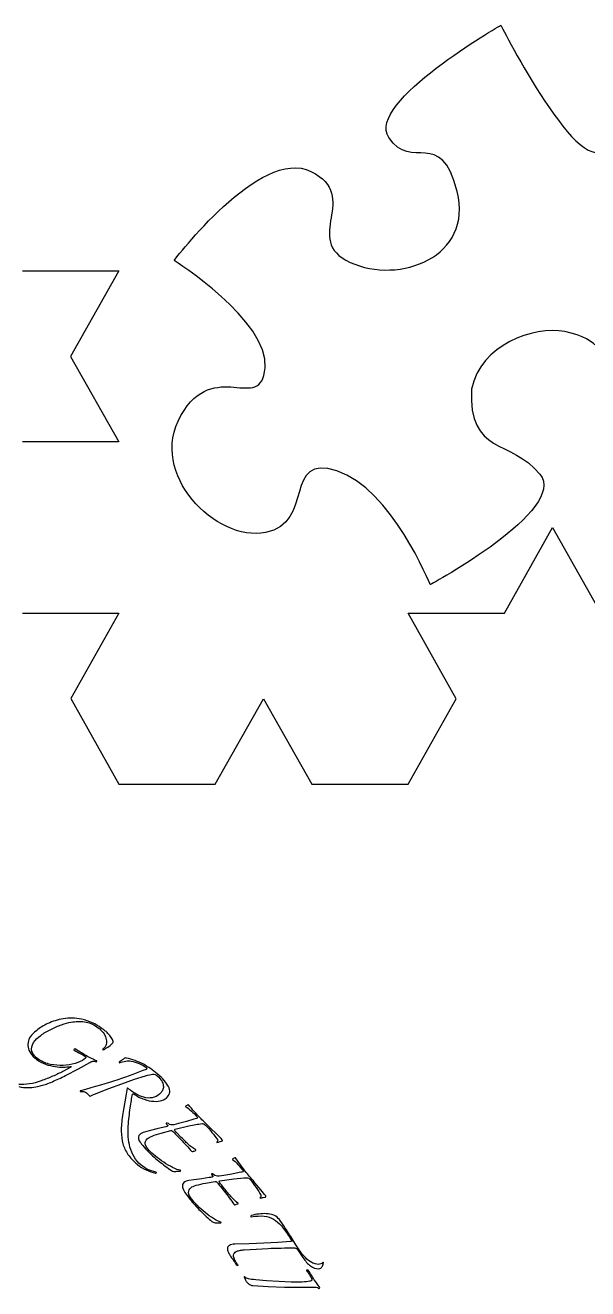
# Model space of a CAD drawing. Extents: x 0 to 244, y 143 to 297.
# Drawn here: x 151.42 to 163.03, y 270.22 to 296.33 of the extents above; entities that cross this region are included whole.
import ezdxf

# ---------------------------------------------------------------- set-up
doc = ezdxf.new("R2010")
doc.units = 0
doc.layers.add('Layer_1', color=7, linetype='CONTINUOUS')

msp = doc.modelspace()

# ---------------------------------------------------------------- linework, layer by layer
at = {"layer": 'Layer_1', "color": 7}
for points in [[(154.49152, 291.467123), (154.49152, 291.467123)], [(152.446215, 275.179968), (152.421781, 275.159034), (152.427196, 275.151911)], [(153.01677, 275.171414), (153.01435, 275.162821), (153.03386, 275.156367)], [(152.246442, 274.6266), (152.516861, 274.768833), (152.752335, 274.897256)], [(153.365608, 274.89297), (153.365549, 274.892754)], [(152.360914, 274.797798), (152.194661, 274.711086)], [(152.913707, 274.271404), (153.143801, 274.360821), (153.410301, 274.458152), (153.673299, 274.549201), (153.896865, 274.620084)], [(153.519839, 274.364754), (153.497695, 274.240871), (153.470127, 274.08452), (153.443635, 273.92726), (153.422878, 273.798478)], [(152.678555, 274.269377), (152.70433, 274.247409)], [(154.726511, 273.989782), (154.728381, 273.983786)], [(154.896428, 273.724658), (154.743761, 273.680055), (154.584133, 273.636604), (154.486788, 273.61177)], [(154.514689, 273.51731), (154.795605, 273.585087)], [(154.287048, 273.561221), (154.136506, 273.522563), (153.976967, 273.483108), (153.878644, 273.459286)], [(154.22655, 273.438719), (154.422307, 273.491372)], [(154.536123, 273.40108), (154.623958, 273.30935)], [(154.617277, 273.369378), (154.560672, 273.428491)], [(155.370766, 273.414942), (155.234935, 273.548626)], [(154.906158, 273.067706), (154.936301, 273.077038), (154.936562, 273.089003)], [(155.369269, 273.253297), (155.375035, 273.243187)], [(155.693188, 272.901893), (155.694447, 272.895695)], [(154.620031, 272.66877), (154.620067, 272.668703)], [(155.836172, 272.621278), (155.679856, 272.59192), (155.516726, 272.56439), (155.417408, 272.549261)], [(155.213726, 272.518571), (155.06011, 272.494919), (154.89746, 272.471358), (154.797272, 272.457336)], [(155.141409, 272.402766), (155.341396, 272.435885)], [(155.435876, 272.452572), (155.722097, 272.492359)], [(155.445767, 272.33481), (155.524147, 272.234885)], [(155.523399, 272.295258), (155.472886, 272.359653)], [(156.277726, 272.266419), (156.155715, 272.412831)], [(156.26032, 272.10571), (156.265066, 272.095083)], [(155.781183, 271.96661), (155.812099, 271.97293), (155.813533, 271.984811)], [(155.457235, 271.597649), (155.457213, 271.597747)], [(156.864149, 271.299797), (156.864125, 271.299718)], [(156.864125, 271.299718), (156.914653, 271.221479)], [(156.900976, 271.195843), (156.63259, 271.177047), (156.342742, 271.162865), (156.043139, 271.150778), (155.746326, 271.142179)], [(155.938016, 271.027451), (156.430808, 271.05512)], [(157.072277, 271.024303), (157.006436, 271.12624)], [(155.792122, 270.738356), (155.773749, 270.766811)], [(155.944041, 270.471649), (155.944027, 270.471618)], [(157.221894, 270.604651), (157.223535, 270.595916)], [(156.115871, 270.289303), (156.433127, 270.269731), (156.770269, 270.257943), (157.093172, 270.254404), (157.372909, 270.256005)], [(156.907508, 270.359734), (156.651912, 270.369883), (156.39797, 270.385784), (156.177339, 270.405603)]]:
    msp.add_lwpolyline(points, dxfattribs=at)
at = {"layer": 'Layer_1', "color": 3}
for points in [[(151.360518, 291.252394), (153.350872, 291.252559), (152.354755, 289.483841), (153.349799, 287.716806), (151.359965, 287.716641)], [(151.360246, 284.182013), (153.350336, 284.182013), (152.355291, 282.414417), (153.350336, 280.64654), (155.34045, 280.645797), (156.335487, 282.413392), (157.330549, 280.645797), (159.32011, 280.64432), (160.315155, 282.412753), (159.320358, 284.180349), (161.309928, 284.180184), (162.304948, 285.949184), (163.300018, 284.181308)]]:
    msp.add_lwpolyline(points, dxfattribs=at)
at = {"layer": 'Layer_1', "color": 7}
for points in [[(158.92062, 294.007996), (158.448816, 294.731362), (161.236704, 296.326606), (161.236704, 296.326606)], [(161.236704, 296.326606), (161.236704, 296.326606), (162.934492, 292.966895), (163.416905, 293.845845)], [(160.334012, 292.892639), (159.994556, 294.241373), (159.391414, 293.28463), (158.92062, 294.007996)], [(154.49152, 291.467123), (154.49152, 291.467123), (156.267605, 293.825639), (157.316284, 293.306857)], [(157.316284, 293.306857), (158.365467, 292.788074), (157.107154, 291.89498), (158.123503, 291.428227)], [(158.123503, 291.428227), (159.139347, 290.961474), (160.673469, 291.543905), (160.334012, 292.892639)], [(156.369644, 289.248026), (156.456529, 290.220933), (154.49152, 291.467123), (154.49152, 291.467123)], [(162.557655, 289.99968), (161.90703, 290.115358), (160.820971, 289.727408), (160.629521, 288.810572)], [(163.87305, 287.984157), (162.893576, 288.622153), (164.051871, 289.683966), (162.557655, 289.99968)], [(154.630939, 288.262996), (155.31743, 289.473321), (156.28579, 288.286233), (156.369644, 289.248026)], [(160.629521, 288.810572), (160.563853, 287.442138), (161.439772, 287.789676), (162.039378, 287.053177)], [(156.378737, 285.845378), (155.356326, 285.645341), (153.945964, 287.055703), (154.630939, 288.262996)], [(157.852241, 287.119856), (156.727286, 287.488106), (157.401148, 286.035817), (156.378737, 285.845378)], [(159.777344, 284.769422), (159.777344, 284.769422), (158.977196, 286.753121), (157.852241, 287.119856)], [(162.039378, 287.053177), (162.641004, 286.318193), (159.777344, 284.769422), (159.777344, 284.769422)], [(151.886836, 275.702611), (151.793596, 275.659007), (151.715981, 275.611631), (151.653991, 275.560465)], [(152.203466, 275.799856), (152.085619, 275.778628), (151.980077, 275.746216), (151.886836, 275.702611)], [(151.942617, 275.581259), (152.016757, 275.618494), (152.090983, 275.649986), (152.165292, 275.675735)], [(152.165292, 275.675735), (152.239602, 275.701492), (152.304973, 275.719092), (152.361409, 275.728552)], [(152.581076, 275.790934), (152.447179, 275.818105), (152.321311, 275.821084), (152.203466, 275.799856)], [(152.361409, 275.728552), (152.455486, 275.74658), (152.548132, 275.74909), (152.63935, 275.736091)], [(152.801602, 275.71635), (152.733763, 275.748734), (152.660255, 275.773596), (152.581076, 275.790934)], [(152.63935, 275.736091), (152.73056, 275.723068), (152.81587, 275.689629), (152.895285, 275.635789)], [(152.980431, 275.6155), (152.929047, 275.650353), (152.869439, 275.683975), (152.801602, 275.71635)], [(151.527733, 275.434679), (151.47175, 275.352161), (151.456845, 275.267352), (151.483016, 275.180253)], [(151.653991, 275.560465), (151.592, 275.509307), (151.549914, 275.467376), (151.527733, 275.434679)], [(151.590144, 275.310532), (151.625, 275.36191), (151.673925, 275.410572), (151.736916, 275.456501)], [(151.736916, 275.456501), (151.799908, 275.502439), (151.868475, 275.544025), (151.942617, 275.581259)], [(152.895285, 275.635789), (152.937321, 275.607269), (152.973591, 275.575272), (153.004094, 275.539797)], [(153.063673, 275.552202), (153.034644, 275.576441), (153.006896, 275.597538), (152.980431, 275.6155)], [(153.004094, 275.539797), (153.034595, 275.504332), (153.05752, 275.467745), (153.072873, 275.430053)], [(153.144458, 275.475229), (153.119626, 275.502306), (153.092698, 275.527963), (153.063673, 275.552202)], [(153.072873, 275.430053), (153.088221, 275.392354), (153.09562, 275.355502), (153.095072, 275.319505)], [(153.206395, 275.390588), (153.189931, 275.419937), (153.169285, 275.448154), (153.144458, 275.475229)], [(151.483016, 275.180253), (151.509185, 275.093154), (151.579102, 275.011057), (151.692762, 274.933948)], [(151.556553, 275.125286), (151.536696, 275.186504), (151.547892, 275.248253), (151.590144, 275.310532)], [(152.427196, 275.151911), (152.471347, 275.126505), (152.512384, 275.103213), (152.550308, 275.082033)], [(152.551728, 275.1118), (152.512524, 275.136122), (152.477353, 275.158845), (152.446215, 275.179968)], [(153.042788, 275.194685), (153.03489, 275.186397), (153.026217, 275.178638), (153.01677, 275.171414)], [(153.03386, 275.156367), (153.065327, 275.175947), (153.100617, 275.200317), (153.139733, 275.229483)], [(153.06572, 275.223461), (153.058323, 275.21256), (153.050681, 275.202973), (153.042788, 275.194685)], [(153.095072, 275.319505), (153.094518, 275.2835), (153.084731, 275.251486), (153.06572, 275.223461)], [(153.139733, 275.229483), (153.178843, 275.25865), (153.210491, 275.284354), (153.234679, 275.306603)], [(153.234679, 275.306603), (153.232285, 275.333236), (153.222856, 275.361231), (153.206395, 275.390588)], [(151.705447, 274.95266), (151.626041, 275.006532), (151.57641, 275.064077), (151.556553, 275.125286)], [(151.692762, 274.933948), (151.753483, 274.892757), (151.817817, 274.86275), (151.885767, 274.843937)], [(151.940281, 274.856445), (151.852227, 274.874092), (151.773954, 274.906185), (151.705447, 274.95266)], [(152.635475, 274.966275), (152.586659, 274.931185), (152.523541, 274.901821), (152.446119, 274.878185)], [(152.550308, 275.082033), (152.588229, 275.060854), (152.620953, 275.042066), (152.648479, 275.02566)], [(152.670127, 275.040003), (152.630395, 275.063546), (152.590929, 275.087478), (152.551728, 275.1118)], [(152.667415, 274.995761), (152.662912, 274.987455), (152.652265, 274.977623), (152.635475, 274.966275)], [(152.648479, 275.02566), (152.665611, 275.01407), (152.671916, 275.004077), (152.667415, 274.995761)], [(152.787817, 274.977216), (152.749086, 274.995531), (152.709856, 275.01646), (152.670127, 275.040003)], [(152.752335, 274.897256), (152.77802, 274.911663), (152.798439, 274.91998), (152.813593, 274.922206)], [(152.894286, 274.930563), (152.862027, 274.943321), (152.826542, 274.958893), (152.787817, 274.977216)], [(152.813593, 274.922206), (152.828738, 274.924416), (152.850894, 274.920247), (152.880025, 274.909538)], [(152.880025, 274.909538), (152.892597, 274.914688), (152.897344, 274.921665), (152.894286, 274.930563)], [(153.356378, 274.908255), (153.353945, 274.905415), (153.353847, 274.902393), (153.356102, 274.899228)], [(153.356102, 274.899228), (153.358358, 274.896105), (153.361518, 274.893964), (153.365608, 274.89297)], [(153.404963, 274.939161), (153.386629, 274.926348), (153.370436, 274.916051), (153.356378, 274.908255)], [(153.365549, 274.892754), (153.405707, 274.907967), (153.4469, 274.918594), (153.489127, 274.924629)], [(153.453228, 274.974036), (153.43938, 274.96359), (153.423292, 274.951968), (153.404963, 274.939161)], [(153.510124, 274.988585), (153.484398, 274.99321), (153.465432, 274.988358), (153.453228, 274.974036)], [(153.489127, 274.924629), (153.531351, 274.930672), (153.570737, 274.930474), (153.607288, 274.924049)], [(153.683375, 274.937346), (153.622189, 274.959821), (153.564439, 274.976906), (153.510124, 274.988585)], [(153.607288, 274.924049), (153.661517, 274.911983), (153.716344, 274.895388), (153.771507, 274.873087)], [(153.856699, 274.860084), (153.802329, 274.889108), (153.744555, 274.914864), (153.683375, 274.937346)], [(151.885767, 274.843937), (151.953709, 274.8251), (152.01806, 274.812726), (152.078802, 274.806736)], [(152.201167, 274.836327), (152.11529, 274.832065), (152.028328, 274.838774), (151.940281, 274.856445)], [(151.978105, 274.500001), (152.065035, 274.537662), (152.154479, 274.579854), (152.246442, 274.6266)], [(152.194661, 274.711086), (152.129415, 274.676912), (152.058957, 274.643432), (151.983285, 274.610639)], [(152.078802, 274.806736), (152.139543, 274.800746), (152.194329, 274.799412), (152.243149, 274.802669)], [(152.446119, 274.878185), (152.368693, 274.854541), (152.287045, 274.840597), (152.201167, 274.836327)], [(152.243149, 274.802669), (152.291966, 274.805927), (152.327607, 274.809031), (152.350071, 274.81198)], [(152.350071, 274.81198), (152.365753, 274.815001), (152.369356, 274.810226), (152.360914, 274.797798)], [(153.911124, 274.7541), (153.739077, 274.685654), (153.543878, 274.6147), (153.325524, 274.541229)], [(153.771507, 274.873087), (153.826669, 274.850794), (153.87695, 274.822773), (153.92235, 274.789023)], [(154.142863, 274.660695), (154.051215, 274.7388), (153.955828, 274.805265), (153.856699, 274.860084)], [(153.896865, 274.620084), (153.962723, 274.639352), (154.011462, 274.65158), (154.043082, 274.656771)], [(153.932651, 274.772832), (153.932372, 274.768159), (153.925177, 274.761888), (153.911124, 274.7541)], [(153.92235, 274.789023), (153.929514, 274.782948), (153.932942, 274.777527), (153.932651, 274.772832)], [(154.043082, 274.656771), (154.062856, 274.659642), (154.081085, 274.657133), (154.097738, 274.649091)], [(154.097738, 274.649091), (154.11439, 274.641074), (154.129876, 274.630966), (154.144199, 274.618766)], [(154.373952, 274.398862), (154.333015, 274.477004), (154.255986, 274.564285), (154.142863, 274.660695)], [(154.144199, 274.618766), (154.185724, 274.583376), (154.21582, 274.549074), (154.234487, 274.515862)], [(151.505319, 274.45404), (151.4272, 274.441102), (151.352679, 274.437662), (151.281759, 274.443718)], [(151.282993, 274.400341), (151.34966, 274.384662), (151.412489, 274.37677), (151.471446, 274.376512)], [(151.471446, 274.376512), (151.530411, 274.376295), (151.58433, 274.381207), (151.633204, 274.39125)], [(151.74614, 274.517456), (151.663713, 274.488119), (151.583438, 274.466977), (151.505319, 274.45404)], [(151.633204, 274.39125), (151.682077, 274.401293), (151.720636, 274.410376), (151.748881, 274.418491)], [(151.983285, 274.610639), (151.907613, 274.577855), (151.828564, 274.546794), (151.74614, 274.517456)], [(151.748881, 274.418491), (151.814767, 274.435181), (151.891177, 274.462357), (151.978105, 274.500001)], [(153.325524, 274.541229), (153.107167, 274.467751), (152.850353, 274.391212), (152.55508, 274.311604)], [(153.533607, 274.367863), (153.529307, 274.371525), (153.524763, 274.370676), (153.519839, 274.364754)], [(153.725458, 274.234024), (153.661995, 274.268335), (153.598044, 274.312942), (153.533607, 274.367863)], [(154.234487, 274.515862), (154.253148, 274.48265), (154.264306, 274.451506), (154.267963, 274.422436)], [(154.267963, 274.422436), (154.271614, 274.393367), (154.268425, 274.366421), (154.258397, 274.341597)], [(154.352975, 274.184979), (154.407891, 274.249421), (154.414883, 274.320712), (154.373952, 274.398862)], [(152.55508, 274.311604), (152.549777, 274.311178), (152.548299, 274.308716), (152.550655, 274.304218)], [(152.550655, 274.304218), (152.553011, 274.29972), (152.555624, 274.296264), (152.55849, 274.293834)], [(152.55849, 274.293834), (152.588885, 274.297589), (152.616947, 274.297162), (152.642673, 274.292537)], [(152.642673, 274.292537), (152.65657, 274.285641), (152.668529, 274.277915), (152.678555, 274.269377)], [(152.70433, 274.247409), (152.711494, 274.241334), (152.718343, 274.234847), (152.724894, 274.228029)], [(152.724894, 274.228029), (152.73145, 274.221244), (152.737688, 274.214039), (152.743628, 274.206503)], [(152.743628, 274.206503), (152.74792, 274.202842), (152.752011, 274.201848), (152.755945, 274.203763)], [(152.755945, 274.203763), (152.79324, 274.221421), (152.845827, 274.243963), (152.913707, 274.271404)], [(153.584518, 273.955504), (153.600616, 274.071567), (153.616419, 274.166254), (153.631928, 274.239557)], [(153.631928, 274.239557), (153.636172, 274.253239), (153.64535, 274.255306), (153.659461, 274.245758)], [(153.659461, 274.245758), (153.729999, 274.198002), (153.800965, 274.161616), (153.872362, 274.136616)], [(153.909923, 274.167659), (153.850407, 274.177603), (153.788922, 274.199739), (153.725458, 274.234024)], [(153.872362, 274.136616), (153.943755, 274.111617), (154.01027, 274.097562), (154.071916, 274.094498)], [(154.07917, 274.179158), (154.025851, 274.161556), (153.969435, 274.157723), (153.909923, 274.167659)], [(154.071916, 274.094498), (154.133551, 274.091404), (154.189093, 274.097841), (154.238539, 274.113794)], [(154.221382, 274.278583), (154.179887, 274.2299), (154.132481, 274.196753), (154.07917, 274.179158)], [(154.258397, 274.341597), (154.24836, 274.316774), (154.236026, 274.295769), (154.221382, 274.278583)], [(154.238539, 274.113794), (154.287978, 274.129748), (154.326125, 274.153482), (154.352975, 274.184979)], [(153.542577, 273.577797), (153.554436, 273.71354), (153.568417, 273.839442), (153.584518, 273.955504)], [(154.789007, 274.018371), (154.773044, 274.01871), (154.752214, 274.009191), (154.726511, 273.989782)], [(154.728381, 273.983786), (154.766463, 273.960339), (154.806382, 273.929534), (154.848141, 273.891377)], [(154.910743, 273.879004), (154.867208, 273.927186), (154.82663, 273.973644), (154.789007, 274.018371)], [(154.848141, 273.891377), (154.889893, 273.853206), (154.930292, 273.813746), (154.969333, 273.772981)], [(155.036555, 273.743541), (154.996214, 273.785669), (154.954277, 273.830823), (154.910743, 273.879004)], [(153.422878, 273.798478), (153.407094, 273.678439), (153.399286, 273.571388), (153.399452, 273.477307)], [(153.542728, 273.362605), (153.537517, 273.436264), (153.537468, 273.507998), (153.542577, 273.577797)], [(154.356333, 273.580682), (154.35497, 273.579379), (154.331878, 273.572891), (154.287048, 273.561221)], [(154.329738, 273.641133), (154.325663, 273.63722), (154.326835, 273.631887), (154.33338, 273.625087)], [(154.371499, 273.634209), (154.353165, 273.647909), (154.339243, 273.650212), (154.329738, 273.641133)], [(154.33338, 273.625087), (154.347694, 273.610141), (154.356122, 273.599972), (154.358668, 273.594595)], [(154.358668, 273.594595), (154.361207, 273.58921), (154.360447, 273.584577), (154.356333, 273.580682)], [(154.486788, 273.61177), (154.443936, 273.599389), (154.405508, 273.606874), (154.371499, 273.634209)], [(154.795605, 273.585087), (154.893216, 273.60692), (154.984051, 273.622922), (155.068107, 273.633076)], [(154.972889, 273.752938), (154.96745, 273.747723), (154.941966, 273.738309), (154.896428, 273.724658)], [(154.969333, 273.772981), (154.977138, 273.764819), (154.978325, 273.758146), (154.972889, 273.752938)], [(155.112768, 273.668042), (155.076272, 273.70343), (155.050868, 273.728596), (155.036555, 273.743541)], [(155.068107, 273.633076), (155.092096, 273.635179), (155.114522, 273.625454), (155.135336, 273.603676)], [(155.234935, 273.548626), (155.189982, 273.592845), (155.149261, 273.632656), (155.112768, 273.668042)], [(155.135336, 273.603676), (155.182181, 273.554758), (155.227668, 273.504536), (155.271797, 273.45301)], [(153.399452, 273.477307), (153.399613, 273.383228), (153.410825, 273.297038), (153.433089, 273.218739)], [(153.579916, 273.147364), (153.560329, 273.217205), (153.547933, 273.288954), (153.542728, 273.362605)], [(153.753806, 273.363182), (153.75012, 273.346627), (153.753325, 273.325605), (153.763418, 273.3001)], [(153.779718, 273.407537), (153.766128, 273.394522), (153.757491, 273.379737), (153.753806, 273.363182)], [(153.878644, 273.459286), (153.837153, 273.448209), (153.804177, 273.43096), (153.779718, 273.407537)], [(153.976259, 273.079858), (153.883869, 273.17634), (153.869607, 273.255159), (153.933475, 273.316323)], [(153.933475, 273.316323), (153.957934, 273.339746), (153.992298, 273.359629), (154.036565, 273.375964)], [(154.036565, 273.375964), (154.095607, 273.398643), (154.158934, 273.419555), (154.22655, 273.438719)], [(154.422307, 273.491372), (154.434366, 273.495114), (154.445593, 273.491517), (154.456007, 273.48066)], [(154.456007, 273.48066), (154.482089, 273.456138), (154.508796, 273.429617), (154.536123, 273.40108)], [(154.508055, 273.487511), (154.495041, 273.501102), (154.497252, 273.511035), (154.514689, 273.51731)], [(154.560672, 273.428491), (154.542453, 273.447518), (154.524913, 273.467189), (154.508055, 273.487511)], [(154.779502, 273.210171), (154.731211, 273.253806), (154.677135, 273.306869), (154.617277, 273.369378)], [(155.271797, 273.45301), (155.315924, 273.401492), (155.35476, 273.351414), (155.388309, 273.302783)], [(155.486016, 273.298671), (155.454785, 273.331289), (155.416369, 273.370046), (155.370766, 273.414942)], [(153.433089, 273.218739), (153.45535, 273.14044), (153.490249, 273.066812), (153.537792, 272.997869)], [(153.663895, 272.947863), (153.627493, 273.011029), (153.599498, 273.077524), (153.579916, 273.147364)], [(153.763418, 273.3001), (153.773511, 273.274595), (153.792475, 273.243912), (153.82031, 273.208051)], [(153.82031, 273.208051), (153.848142, 273.172182), (153.886783, 273.128429), (153.936232, 273.076792)], [(153.936232, 273.076792), (153.970066, 273.041465), (154.007209, 273.005392), (154.047665, 272.968591)], [(154.104457, 272.962313), (154.051524, 273.006701), (154.008792, 273.045886), (153.976259, 273.079858)], [(154.623958, 273.30935), (154.664299, 273.267231), (154.703972, 273.225117), (154.742983, 273.183023)], [(154.742983, 273.183023), (154.781991, 273.140922), (154.817733, 273.101559), (154.850208, 273.064928)], [(154.936562, 273.089003), (154.880147, 273.126159), (154.827793, 273.166546), (154.779502, 273.210171)], [(154.850208, 273.064928), (154.859325, 273.055459), (154.867238, 273.052582), (154.873976, 273.056427)], [(154.873976, 273.056427), (154.88338, 273.060253), (154.8941, 273.06398), (154.906158, 273.067706)], [(155.386811, 273.279865), (155.383271, 273.269957), (155.377421, 273.261105), (155.369269, 273.253297)], [(155.375035, 273.243187), (155.396487, 273.250707), (155.418253, 273.257228), (155.440331, 273.262732)], [(155.388309, 273.302783), (155.390848, 273.297398), (155.39035, 273.289765), (155.386811, 273.279865)], [(155.440331, 273.262732), (155.462405, 273.268245), (155.478142, 273.272894), (155.48754, 273.276679)], [(155.48754, 273.276679), (155.494334, 273.2832), (155.493823, 273.290517), (155.486016, 273.298671)], [(153.537792, 272.997869), (153.585329, 272.928928), (153.649909, 272.85967), (153.731535, 272.790112)], [(153.802268, 272.781729), (153.746419, 272.829328), (153.700295, 272.884706), (153.663895, 272.947863)], [(154.047665, 272.968591), (154.088117, 272.931783), (154.130582, 272.8956), (154.175056, 272.860036)], [(154.275353, 272.834853), (154.214353, 272.875431), (154.157388, 272.917917), (154.104457, 272.962313)], [(154.175056, 272.860036), (154.219531, 272.824479), (154.263694, 272.789923), (154.307547, 272.756374)], [(154.458653, 272.72709), (154.397452, 272.758361), (154.33635, 272.794277), (154.275353, 272.834853)], [(155.758196, 272.924191), (155.742346, 272.926111), (155.720675, 272.918673), (155.693188, 272.901893)], [(155.694447, 272.895695), (155.730035, 272.868609), (155.766727, 272.834024), (155.804525, 272.791938)], [(155.86562, 272.773517), (155.82704, 272.825753), (155.791232, 272.875978), (155.758196, 272.924191)], [(155.804525, 272.791938), (155.842319, 272.749845), (155.878637, 272.7066), (155.913474, 272.662189)], [(153.731535, 272.790112), (153.78881, 272.741299), (153.848917, 272.703052), (153.911851, 272.675369)], [(154.114621, 272.630473), (153.992216, 272.657708), (153.888183, 272.708511), (153.802268, 272.781729)], [(153.911851, 272.675369), (153.974783, 272.647695), (154.039533, 272.626499), (154.106105, 272.611788)], [(154.106105, 272.611788), (154.11304, 272.608301), (154.119028, 272.609758), (154.123848, 272.615196)], [(154.123848, 272.615196), (154.131171, 272.623789), (154.128094, 272.628887), (154.114621, 272.630473)], [(154.307547, 272.756374), (154.351396, 272.722817), (154.393665, 272.69296), (154.434352, 272.666794)], [(154.434352, 272.666794), (154.468473, 272.64477), (154.49892, 272.637454), (154.525697, 272.644864)], [(154.620067, 272.668703), (154.573649, 272.676325), (154.519851, 272.69582), (154.458653, 272.72709)], [(154.525697, 272.644864), (154.539051, 272.647219), (154.554408, 272.649568), (154.571758, 272.651854)], [(154.571758, 272.651854), (154.589112, 272.654165), (154.605082, 272.654459), (154.619684, 272.652808)], [(154.619684, 272.652808), (154.627838, 272.660615), (154.62795, 272.665942), (154.620031, 272.66877)], [(155.284592, 272.531119), (155.283101, 272.529929), (155.259487, 272.525773), (155.213726, 272.518571)], [(155.264004, 272.593912), (155.259558, 272.59042), (155.260242, 272.584983), (155.266052, 272.577578)], [(155.304893, 272.582954), (155.287999, 272.598397), (155.27437, 272.602055), (155.264004, 272.593912)], [(155.266052, 272.577578), (155.278826, 272.561301), (155.286214, 272.550357), (155.288217, 272.544753)], [(155.288217, 272.544753), (155.290217, 272.539151), (155.289002, 272.534602), (155.284592, 272.531119)], [(155.417408, 272.549261), (155.373545, 272.541156), (155.336042, 272.552392), (155.304893, 272.582954)], [(155.915046, 272.641894), (155.909135, 272.637291), (155.882831, 272.630377), (155.836172, 272.621278)], [(155.977487, 272.626327), (155.941489, 272.672223), (155.904199, 272.721281), (155.86562, 272.773517)], [(155.913474, 272.662189), (155.920435, 272.653284), (155.920962, 272.646538), (155.915046, 272.641894)], [(156.045895, 272.543687), (156.01306, 272.582496), (155.990258, 272.610042), (155.977487, 272.626327)], [(156.155715, 272.412831), (156.115333, 272.461258), (156.078726, 272.504879), (156.045895, 272.543687)], [(154.66358, 272.373991), (154.658279, 272.35788), (154.659403, 272.336636), (154.666935, 272.310264)], [(154.693729, 272.415568), (154.678925, 272.403956), (154.668874, 272.390094), (154.66358, 272.373991)], [(154.666935, 272.310264), (154.674468, 272.283891), (154.690319, 272.251491), (154.714486, 272.213055)], [(154.797272, 272.457336), (154.754889, 272.45039), (154.720377, 272.436475), (154.693729, 272.415568)], [(154.857007, 272.070281), (154.774562, 272.175389), (154.768129, 272.255231), (154.837707, 272.309807)], [(154.837707, 272.309807), (154.864354, 272.330714), (154.900506, 272.347113), (154.946167, 272.359012)], [(154.946167, 272.359012), (155.007155, 272.37577), (155.072235, 272.390349), (155.141409, 272.402766)], [(155.341396, 272.435885), (155.353753, 272.438377), (155.364592, 272.433767), (155.373875, 272.421894)], [(155.373875, 272.421894), (155.397418, 272.394927), (155.421383, 272.365904), (155.445767, 272.33481)], [(155.426337, 272.423572), (155.414724, 272.438373), (155.417902, 272.44804), (155.435876, 272.452572)], [(155.472886, 272.359653), (155.456628, 272.380375), (155.441112, 272.401684), (155.426337, 272.423572)], [(155.669163, 272.120852), (155.6254, 272.169025), (155.576811, 272.227158), (155.523399, 272.295258)], [(155.722097, 272.492359), (155.821385, 272.504484), (155.913352, 272.511457), (155.998001, 272.513295)], [(155.998001, 272.513295), (156.022098, 272.513091), (156.043421, 272.501075), (156.062009, 272.477418)], [(156.062009, 272.477418), (156.10381, 272.424126), (156.144132, 272.369667), (156.182976, 272.314049)], [(156.182976, 272.314049), (156.221817, 272.25844), (156.255536, 272.204783), (156.284133, 272.153085)], [(154.714486, 272.213055), (154.738655, 272.174627), (154.772801, 272.127284), (154.816927, 272.071032)], [(154.816927, 272.071032), (154.847117, 272.032541), (154.880529, 271.992987), (154.917165, 271.952377)], [(154.973009, 271.940688), (154.924704, 271.990074), (154.886037, 272.033275), (154.857007, 272.070281)], [(155.524147, 272.234885), (155.560144, 272.188998), (155.59548, 272.143182), (155.630157, 272.097453)], [(155.630157, 272.097453), (155.664834, 272.051724), (155.696526, 272.009027), (155.725238, 271.969377)], [(155.813533, 271.984811), (155.761049, 272.02734), (155.712926, 272.072687), (155.669163, 272.120852)], [(156.280392, 272.130422), (156.275892, 272.120913), (156.269197, 272.112671), (156.26032, 272.10571)], [(156.265066, 272.095083), (156.287154, 272.100458), (156.309454, 272.104796), (156.331968, 272.108107)], [(156.38097, 272.139368), (156.3531, 272.174899), (156.318687, 272.217255), (156.277726, 272.266419)], [(156.284133, 272.153085), (156.286133, 272.147483), (156.284882, 272.139923), (156.280392, 272.130422)], [(156.331968, 272.108107), (156.354471, 272.111386), (156.370595, 272.114494), (156.38032, 272.117336)], [(156.38032, 272.117336), (156.387714, 272.123131), (156.387939, 272.130487), (156.38097, 272.139368)], [(154.917165, 271.952377), (154.953801, 271.911776), (154.992497, 271.871587), (155.033254, 271.831819)], [(155.13053, 271.797028), (155.073821, 271.843414), (155.021314, 271.891301), (154.973009, 271.940688)], [(155.033254, 271.831819), (155.074012, 271.792051), (155.114559, 271.753319), (155.154894, 271.715606)], [(155.302331, 271.671743), (155.244504, 271.708883), (155.187236, 271.750642), (155.13053, 271.797028)], [(155.725238, 271.969377), (155.733363, 271.959013), (155.74097, 271.955418), (155.748047, 271.958553)], [(155.748047, 271.958553), (155.757766, 271.961379), (155.768815, 271.964086), (155.781183, 271.96661)], [(156.238796, 271.766031), (156.186245, 271.75897), (156.134038, 271.748764), (156.08218, 271.735429)], [(156.392326, 271.7728), (156.342524, 271.775351), (156.291348, 271.773099), (156.238796, 271.766031)], [(156.531676, 271.746868), (156.488578, 271.761615), (156.442129, 271.770259), (156.392326, 271.7728)], [(156.641028, 271.676391), (156.611227, 271.708657), (156.574777, 271.732155), (156.531676, 271.746868)], [(155.154894, 271.715606), (155.195229, 271.677902), (155.234355, 271.644035), (155.272267, 271.613989)], [(155.272267, 271.613989), (155.304053, 271.588705), (155.333632, 271.578429), (155.361006, 271.58316)], [(155.457213, 271.597747), (155.411789, 271.609967), (155.360155, 271.634603), (155.302331, 271.671743)], [(155.361006, 271.58316), (155.374533, 271.584209), (155.390035, 271.584987), (155.407532, 271.585584)], [(155.407532, 271.585584), (155.425025, 271.586173), (155.440953, 271.584911), (155.455315, 271.5818)], [(155.455315, 271.5818), (155.464196, 271.58877), (155.464839, 271.594055), (155.457235, 271.597649)], [(156.08218, 271.735429), (156.074737, 271.726144), (156.071107, 271.718759), (156.071291, 271.713281)], [(156.071291, 271.713281), (156.071482, 271.707828), (156.075746, 271.705526), (156.084112, 271.706455)], [(156.084112, 271.706455), (156.186151, 271.725324), (156.274033, 271.730569), (156.347757, 271.722189)], [(156.347757, 271.722189), (156.421481, 271.713817), (156.48706, 271.692885), (156.544507, 271.659448)], [(156.544507, 271.659448), (156.601948, 271.625995), (156.655802, 271.579026), (156.706068, 271.518542)], [(156.737442, 271.550521), (156.706586, 271.600025), (156.674449, 271.641984), (156.641028, 271.676391)], [(156.706068, 271.518542), (156.756332, 271.458058), (156.809024, 271.385138), (156.864149, 271.299797)], [(156.83119, 271.402772), (156.799544, 271.451766), (156.768296, 271.501018), (156.737442, 271.550521)], [(156.918814, 271.26451), (156.889999, 271.310854), (156.860791, 271.356938), (156.83119, 271.402772)], [(157.006436, 271.12624), (156.976832, 271.172075), (156.947625, 271.218167), (156.918814, 271.26451)], [(155.59344, 271.07199), (155.588974, 271.054577), (155.589389, 271.035774), (155.594577, 271.015605)], [(155.630901, 271.11802), (155.610355, 271.104751), (155.597867, 271.089403), (155.59344, 271.07199)], [(155.594577, 271.015605), (155.599764, 270.995444), (155.608852, 270.974433), (155.621843, 270.952587)], [(155.679697, 271.136095), (155.659814, 271.132233), (155.643544, 271.126189), (155.630901, 271.11802)], [(155.746326, 271.142179), (155.721805, 271.142055), (155.699587, 271.139989), (155.679697, 271.136095)], [(155.734676, 270.959948), (155.744489, 270.970768), (155.755716, 270.980259), (155.768359, 270.988421)], [(155.768359, 270.988421), (155.788344, 270.999091), (155.812604, 271.007483), (155.841135, 271.013589)], [(155.841135, 271.013589), (155.869667, 271.019703), (155.90196, 271.024321), (155.938016, 271.027451)], [(156.430808, 271.05512), (156.607313, 271.062731), (156.791316, 271.065662), (156.982821, 271.063923)], [(156.914653, 271.221479), (156.92486, 271.20568), (156.920299, 271.197133), (156.900976, 271.195843)], [(156.982821, 271.063923), (157.005766, 271.063046), (157.024384, 271.051547), (157.038683, 271.029452)], [(157.038683, 271.029452), (157.055574, 271.006772), (157.073322, 270.980156), (157.09193, 270.949619)], [(157.332276, 270.762192), (157.242184, 270.811517), (157.155518, 270.898887), (157.072277, 271.024303)], [(155.621843, 270.952587), (155.634833, 270.93074), (155.648983, 270.90796), (155.664295, 270.884253)], [(155.664295, 270.884253), (155.682669, 270.855806), (155.70297, 270.825248), (155.725197, 270.792562)], [(155.727689, 270.856324), (155.719439, 270.881233), (155.716089, 270.902033), (155.717637, 270.918709)], [(155.717637, 270.918709), (155.719183, 270.935384), (155.724831, 270.949143), (155.734676, 270.959948)], [(155.725197, 270.792562), (155.747423, 270.759885), (155.768794, 270.731135), (155.789308, 270.706305)], [(155.773749, 270.766811), (155.75129, 270.801578), (155.735936, 270.831416), (155.727689, 270.856324)], [(155.789308, 270.706305), (155.801756, 270.700914), (155.80961, 270.702633), (155.812868, 270.711445)], [(155.812868, 270.711445), (155.806184, 270.718343), (155.799268, 270.727297), (155.792122, 270.738356)], [(157.09193, 270.949619), (157.110532, 270.919076), (157.129301, 270.89088), (157.148237, 270.865039)], [(157.148237, 270.865039), (157.200393, 270.791215), (157.253054, 270.73396), (157.306216, 270.693258)], [(157.435108, 270.727822), (157.394499, 270.735167), (157.360235, 270.74668), (157.332276, 270.762192)], [(157.54105, 270.745848), (157.511019, 270.726455), (157.475705, 270.720446), (157.435108, 270.727822)], [(157.556114, 270.758941), (157.553981, 270.755357), (157.548952, 270.750955), (157.54105, 270.745848)], [(157.541539, 270.672224), (157.555958, 270.694981), (157.567318, 270.722477), (157.575616, 270.754712)], [(157.561696, 270.7659), (157.558544, 270.763896), (157.556672, 270.761522), (157.556114, 270.758941)], [(157.575766, 270.764883), (157.572703, 270.769623), (157.568017, 270.76999), (157.561696, 270.7659)], [(157.575616, 270.754712), (157.576726, 270.759876), (157.576768, 270.763308), (157.575766, 270.764883)], [(155.944027, 270.471618), (155.937449, 270.468008), (155.934235, 270.464048), (155.934416, 270.459848)], [(155.934416, 270.459848), (155.941879, 270.44247), (155.951945, 270.423312), (155.964611, 270.402367)], [(155.980037, 270.441572), (155.964982, 270.449403), (155.952974, 270.459388), (155.944041, 270.471649)], [(156.024278, 270.425726), (156.009761, 270.42811), (155.995092, 270.433741), (155.980037, 270.441572)], [(157.259724, 270.606236), (157.249531, 270.60935), (157.236875, 270.608615), (157.221894, 270.604651)], [(157.223535, 270.595916), (157.240316, 270.577251), (157.256363, 270.556027), (157.271676, 270.532243)], [(157.383576, 270.408669), (157.342563, 270.473064), (157.301277, 270.538914), (157.259724, 270.606236)], [(157.271676, 270.532243), (157.286986, 270.508461), (157.300109, 270.486695), (157.311042, 270.466938)], [(157.306216, 270.693258), (157.359377, 270.652565), (157.416761, 270.633075), (157.47837, 270.634789)], [(157.311042, 270.466938), (157.33564, 270.422497), (157.338884, 270.39526), (157.320777, 270.385237)], [(157.47837, 270.634789), (157.495097, 270.636647), (157.508199, 270.640615), (157.517684, 270.646739)], [(157.517684, 270.646739), (157.530325, 270.654909), (157.538277, 270.663404), (157.541539, 270.672224)], [(155.964611, 270.402367), (155.977277, 270.381421), (155.990267, 270.362805), (156.003583, 270.346526)], [(156.003583, 270.346526), (156.015073, 270.333527), (156.030314, 270.321538), (156.049301, 270.310541)], [(156.177339, 270.405603), (156.110925, 270.41294), (156.059903, 270.419634), (156.024278, 270.425726)], [(156.049301, 270.310541), (156.068291, 270.299552), (156.090481, 270.292475), (156.115871, 270.289303)], [(157.131734, 270.359643), (157.064022, 270.357647), (156.989281, 270.35768), (156.907508, 270.359734)], [(157.290883, 270.375148), (157.25249, 270.366798), (157.199442, 270.361632), (157.131734, 270.359643)], [(157.320777, 270.385237), (157.312553, 270.380726), (157.302581, 270.377322), (157.290883, 270.375148)], [(157.372909, 270.256005), (157.392286, 270.256006), (157.410001, 270.255024), (157.426083, 270.253179)], [(157.497071, 270.247301), (157.46242, 270.290488), (157.424588, 270.344274), (157.383576, 270.408669)], [(157.426083, 270.253179), (157.442154, 270.251294), (157.455483, 270.244693), (157.466071, 270.233375)], [(157.466071, 270.233375), (157.474832, 270.225338), (157.480858, 270.222222), (157.484148, 270.224026)], [(157.484148, 270.224026), (157.492364, 270.228539), (157.496685, 270.236345), (157.497071, 270.247301)]]:
    msp.add_open_spline(points, degree=3, dxfattribs=at)

doc.saveas('drawing.dxf')
